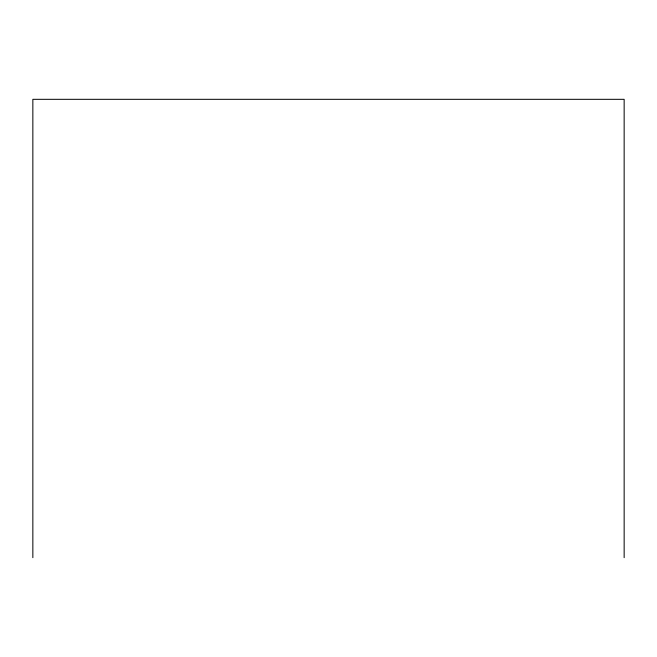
<?xml version="1.0" encoding="UTF-8"?>
<svg xmlns="http://www.w3.org/2000/svg" width="657" height="657" viewBox="0 0 657 657"><rect width="100%" height="100%" fill="white"/><g stroke="black" fill="none" stroke-linecap="round" stroke-linejoin="round"><path stroke-width="0.99" d="M624.15 557.678L624.15 99.322L32.85 99.322L32.85 557.678"/></g></svg>
